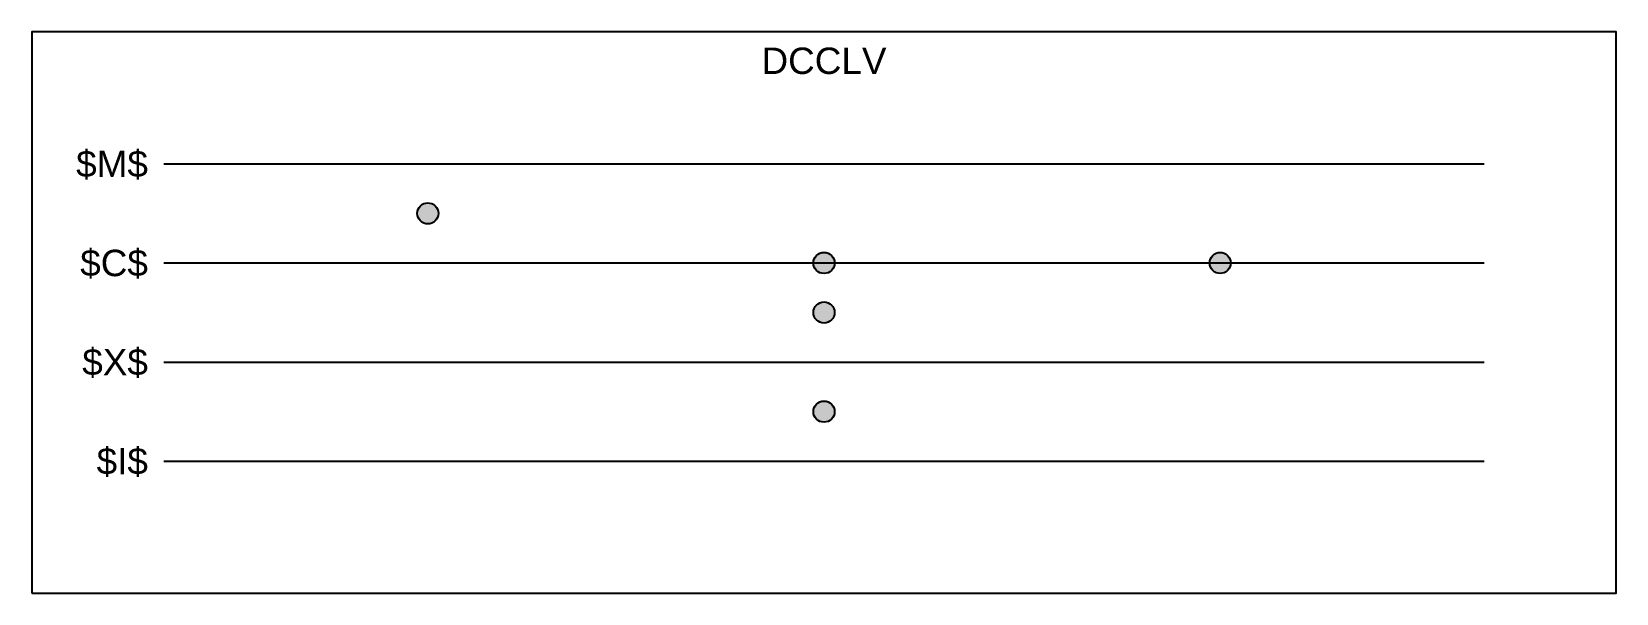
# Model space of a CAD drawing. Header units: inches. Extents: x -600 to 600, y 225 to 650.
import ezdxf
from ezdxf.enums import TextEntityAlignment as Align

# ---------------------------------------------------------------- set-up
doc = ezdxf.new("R2010")
doc.units = ezdxf.units.IN
doc.header["$MEASUREMENT"] = 0
doc.styles.get("Standard").update_dxf_attribs({"font": 'arial.ttf'})

msp = doc.modelspace()

# ---------------------------------------------------------------- hatches: boundary and pattern name
h = msp.add_hatch(color=255)
edge = h.paths.add_edge_path()
edge.add_arc((-300, 512.5), 8, 0, 360)
h = msp.add_hatch(color=255)
edge = h.paths.add_edge_path()
edge.add_arc((0, 475), 8, 0, 360)
h = msp.add_hatch(color=255)
edge = h.paths.add_edge_path()
edge.add_arc((300, 475), 8, 0, 360)
h = msp.add_hatch(color=255)
edge = h.paths.add_edge_path()
edge.add_arc((0, 437.5), 8, 0, 360)
h = msp.add_hatch(color=255)
edge = h.paths.add_edge_path()
edge.add_arc((0, 362.5), 8, 0, 360)

# ---------------------------------------------------------------- linework, layer by layer
for p, q in [((-500, 550), (500, 550)), ((-500, 475), (500, 475)), ((-500, 400), (500, 400)), ((-500, 325), (500, 325))]:
    msp.add_line(p, q)
msp.add_lwpolyline([(-600, 225), (600, 225), (600, 650), (-600, 650)], close=True)
for centre in [(-300, 512.5), (0, 475), (300, 475), (0, 437.5), (0, 362.5)]:
    msp.add_circle(centre, 8)

# ---------------------------------------------------------------- texts
msp.add_text('DCCLV', height=20).set_placement((0, 638), align=Align.TOP_CENTER)
for s, p in [('$M$', (-512, 550)), ('$C$', (-512, 475)), ('$X$', (-512, 400)), ('$I$', (-512, 325))]:
    msp.add_text(s, height=20).set_placement(p, align=Align.MIDDLE_RIGHT)

doc.saveas('drawing.dxf')
